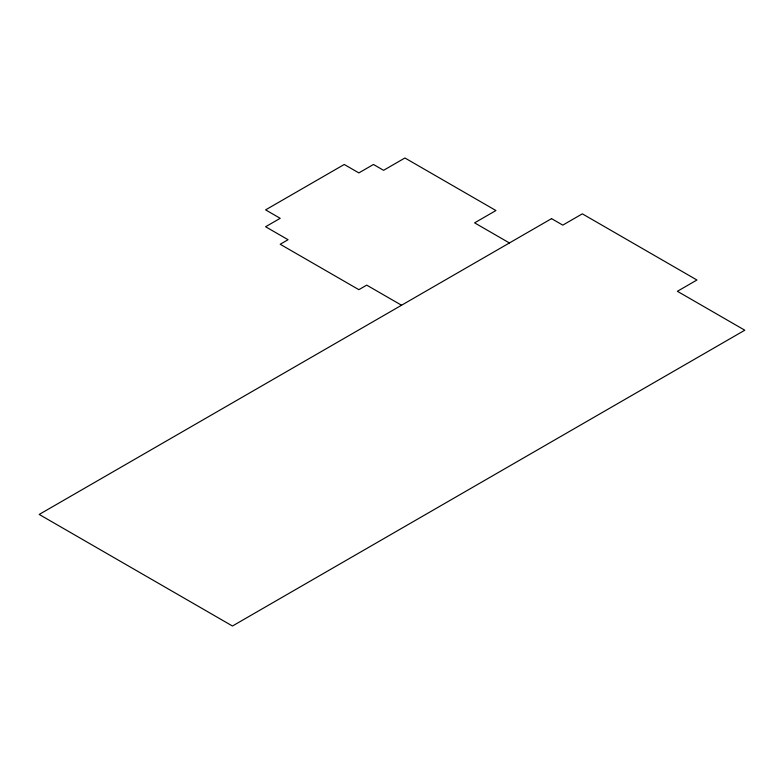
<?xml version="1.0" encoding="UTF-8"?>
<svg xmlns="http://www.w3.org/2000/svg" width="784" height="784" viewBox="0 0 784 784"><rect width="100%" height="100%" fill="white"/><g stroke="black" fill="none" stroke-linecap="round" stroke-linejoin="round"><path stroke-width="1.18" d="M509.414 242.962L474.585 222.852L495.929 210.533L404.916 157.986L383.572 170.314L373.458 164.473L358.856 172.911L344.245 164.473L265.6 209.877L280.202 218.315L265.6 226.743L288.071 239.718L280.202 244.265L358.856 289.668L366.716 285.131L401.555 305.241M551.544 218.638L39.2 514.441L232.456 626.014L744.8 330.211L677.386 291.295L696.937 280.006L582.336 213.836L562.785 225.126L551.544 218.638"/></g></svg>
